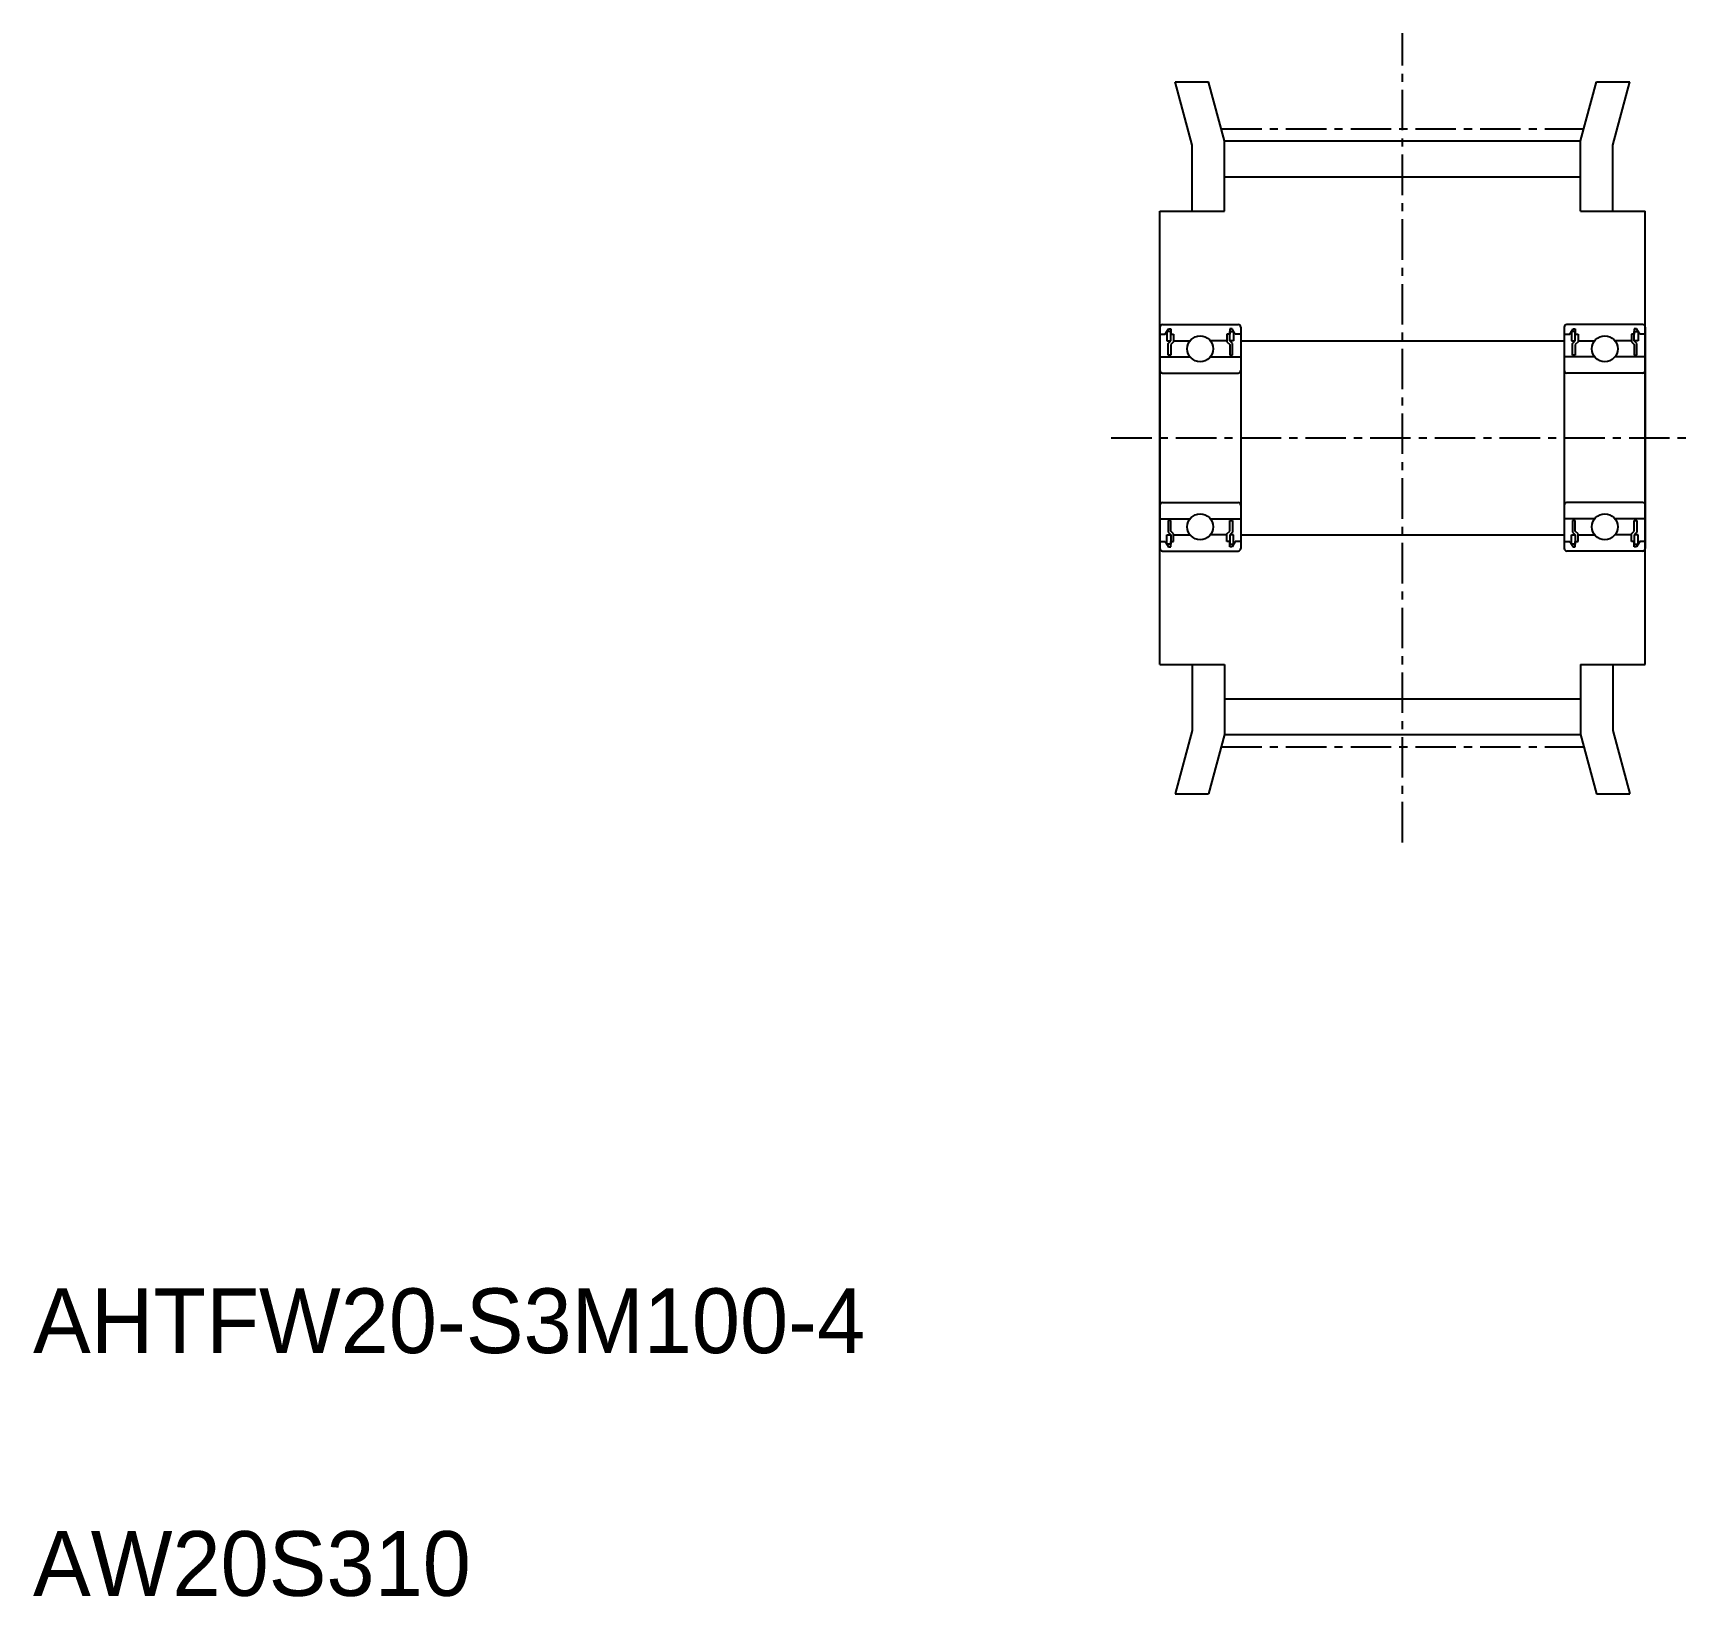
# Model space of a CAD drawing. Extents: x 5 to 56.3, y 5 to 53.3.
import ezdxf

# ---------------------------------------------------------------- set-up
doc = ezdxf.new("R2010")
doc.units = 0
doc.linetypes.add('CENTER', pattern=[2, 1.25, -0.25, 0.25, -0.25])
doc.layers.get('0').update_dxf_attribs({"linetype": 'CONTINUOUS'})
doc.layers.add('CENTER', color=1, linetype='CENTER')

msp = doc.modelspace()

# ---------------------------------------------------------------- linework, layer by layer
at = {"color": 7, "linetype": 'CONTINUOUS'}
for p, q in [((40.817, 49.817), (40.292, 51.779)), ((40.292, 51.779), (41.327, 51.779)), ((41.817, 49.949), (41.327, 51.779)), ((52.817, 49.949), (53.308, 51.779)), ((53.308, 51.779), (54.343, 51.779)), ((53.817, 49.817), (54.343, 51.779)), ((40.817, 47.779), (40.817, 49.817)), ((41.817, 49.949), (52.817, 49.949)), ((41.817, 47.779), (41.817, 49.949)), ((52.817, 47.779), (52.817, 49.949)), ((53.817, 47.779), (53.817, 49.817)), ((41.817, 48.839), (52.817, 48.839)), ((39.817, 33.779), (39.817, 47.779)), ((39.817, 47.779), (41.817, 47.779)), ((52.817, 47.779), (54.817, 47.779)), ((54.817, 33.779), (54.817, 47.779)), ((42.317, 43.779), (52.317, 43.779)), ((42.317, 37.779), (52.317, 37.779)), ((39.817, 33.779), (41.817, 33.779)), ((40.817, 33.779), (40.817, 31.74)), ((41.817, 33.779), (41.817, 31.609)), ((52.817, 33.779), (54.817, 33.779)), ((52.817, 33.779), (52.817, 31.609)), ((53.817, 33.779), (53.817, 31.74)), ((41.817, 32.719), (52.817, 32.719)), ((40.817, 31.74), (40.292, 29.779)), ((41.817, 31.609), (41.327, 29.779)), ((41.817, 31.609), (52.817, 31.609)), ((52.817, 31.609), (53.308, 29.779)), ((53.817, 31.74), (54.343, 29.779)), ((40.292, 29.779), (41.327, 29.779)), ((53.308, 29.779), (54.343, 29.779))]:
    msp.add_line(p, q, dxfattribs=at)
for p, q in [((39.817, 44.199), (39.817, 37.359)), ((39.83, 44.243), (39.83, 44.243)), ((39.897, 44.279), (42.237, 44.279)), ((39.987, 43.979), (40.086, 44.149)), ((40.086, 44.149), (40.157, 44.149)), ((40.157, 44.149), (40.157, 43.979)), ((41.977, 44.149), (41.977, 43.979)), ((42.049, 44.149), (41.977, 44.149)), ((42.147, 43.979), (42.049, 44.149)), ((42.317, 44.199), (42.317, 37.359)), ((52.317, 44.199), (52.317, 37.359)), ((54.737, 44.279), (52.397, 44.279)), ((52.487, 43.979), (52.586, 44.149)), ((52.586, 44.149), (52.657, 44.149)), ((52.657, 44.149), (52.657, 43.979)), ((54.477, 44.149), (54.477, 43.979)), ((54.549, 44.149), (54.477, 44.149)), ((54.647, 43.979), (54.549, 44.149)), ((54.804, 44.243), (54.804, 44.243)), ((54.817, 44.199), (54.817, 37.359)), ((39.817, 43.979), (39.987, 43.979)), ((40.157, 44.064), (40.036, 44.064)), ((40.036, 44.064), (40.036, 43.779)), ((40.036, 43.779), (40.157, 43.779)), ((40.072, 43.694), (40.157, 43.779)), ((40.072, 43.329), (40.072, 43.694)), ((40.157, 43.779), (40.157, 44.064)), ((40.157, 43.979), (40.242, 43.979)), ((40.242, 43.744), (40.157, 43.659)), ((40.157, 43.659), (40.157, 43.329)), ((40.242, 43.979), (40.242, 43.744)), ((40.242, 43.809), (40.272, 43.779)), ((40.272, 43.779), (40.755, 43.779)), ((41.862, 43.779), (41.38, 43.779)), ((41.892, 43.809), (41.862, 43.779)), ((41.892, 43.979), (41.892, 43.744)), ((41.977, 43.979), (41.892, 43.979)), ((41.892, 43.744), (41.977, 43.659)), ((41.977, 43.779), (41.977, 44.064)), ((41.977, 44.064), (42.098, 44.064)), ((42.062, 43.694), (41.977, 43.779)), ((42.098, 43.779), (41.977, 43.779)), ((41.977, 43.659), (41.977, 43.329)), ((42.062, 43.329), (42.062, 43.694)), ((42.098, 44.064), (42.098, 43.779)), ((42.317, 43.979), (42.147, 43.979)), ((52.317, 43.979), (52.487, 43.979)), ((52.536, 44.064), (52.536, 43.779)), ((52.657, 44.064), (52.536, 44.064)), ((52.536, 43.779), (52.657, 43.779)), ((52.572, 43.694), (52.657, 43.779)), ((52.572, 43.329), (52.572, 43.694)), ((52.657, 43.779), (52.657, 44.064)), ((52.657, 43.979), (52.742, 43.979)), ((52.742, 43.744), (52.657, 43.659)), ((52.657, 43.659), (52.657, 43.329)), ((52.742, 43.979), (52.742, 43.744)), ((52.742, 43.809), (52.772, 43.779)), ((52.772, 43.779), (53.255, 43.779)), ((54.362, 43.779), (53.88, 43.779)), ((54.392, 43.809), (54.362, 43.779)), ((54.477, 43.979), (54.392, 43.979)), ((54.392, 43.979), (54.392, 43.744)), ((54.392, 43.744), (54.477, 43.659)), ((54.477, 43.779), (54.477, 44.064)), ((54.477, 44.064), (54.598, 44.064)), ((54.598, 43.779), (54.477, 43.779)), ((54.562, 43.694), (54.477, 43.779)), ((54.477, 43.659), (54.477, 43.329)), ((54.562, 43.329), (54.562, 43.694)), ((54.598, 44.064), (54.598, 43.779)), ((54.817, 43.979), (54.647, 43.979)), ((39.817, 43.279), (40.755, 43.279)), ((40.157, 43.329), (40.072, 43.329)), ((41.38, 43.279), (42.317, 43.279)), ((41.977, 43.329), (42.062, 43.329)), ((53.255, 43.279), (52.317, 43.279)), ((52.657, 43.329), (52.572, 43.329)), ((54.817, 43.279), (53.88, 43.279)), ((54.477, 43.329), (54.562, 43.329)), ((39.897, 42.779), (42.237, 42.779)), ((54.737, 42.779), (52.397, 42.779)), ((39.817, 42.489), (39.817, 42.489)), ((54.817, 42.489), (54.817, 42.489)), ((39.817, 40.779), (39.817, 40.779)), ((39.817, 40.779), (39.817, 40.779)), ((54.817, 40.779), (54.817, 40.779)), ((54.817, 40.779), (54.817, 40.779)), ((39.817, 39.069), (39.817, 39.069)), ((54.817, 39.069), (54.817, 39.069)), ((39.897, 38.779), (42.237, 38.779)), ((54.737, 38.779), (52.397, 38.779)), ((39.817, 38.279), (40.755, 38.279)), ((40.072, 38.229), (40.072, 37.864)), ((40.157, 38.229), (40.072, 38.229)), ((40.157, 37.899), (40.157, 38.229)), ((41.38, 38.279), (42.317, 38.279)), ((41.977, 38.229), (42.062, 38.229)), ((41.977, 37.899), (41.977, 38.229)), ((42.062, 38.229), (42.062, 37.864)), ((53.255, 38.279), (52.317, 38.279)), ((52.657, 38.229), (52.572, 38.229)), ((52.572, 38.229), (52.572, 37.864)), ((52.657, 37.899), (52.657, 38.229)), ((54.817, 38.279), (53.88, 38.279)), ((54.477, 38.229), (54.562, 38.229)), ((54.477, 37.899), (54.477, 38.229)), ((54.562, 38.229), (54.562, 37.864)), ((39.817, 37.579), (39.987, 37.579)), ((39.987, 37.579), (40.086, 37.409)), ((40.036, 37.494), (40.036, 37.779)), ((40.036, 37.779), (40.157, 37.779)), ((40.157, 37.494), (40.036, 37.494)), ((40.072, 37.864), (40.157, 37.779)), ((40.242, 37.814), (40.157, 37.899)), ((40.157, 37.779), (40.157, 37.494)), ((40.157, 37.409), (40.157, 37.579)), ((40.157, 37.579), (40.242, 37.579)), ((40.242, 37.579), (40.242, 37.814)), ((40.242, 37.749), (40.272, 37.779)), ((40.272, 37.779), (40.755, 37.779)), ((41.862, 37.779), (41.38, 37.779)), ((41.892, 37.749), (41.862, 37.779)), ((41.892, 37.814), (41.977, 37.899)), ((41.892, 37.579), (41.892, 37.814)), ((41.977, 37.579), (41.892, 37.579)), ((42.062, 37.864), (41.977, 37.779)), ((42.098, 37.779), (41.977, 37.779)), ((41.977, 37.779), (41.977, 37.494)), ((41.977, 37.409), (41.977, 37.579)), ((41.977, 37.494), (42.098, 37.494)), ((42.147, 37.579), (42.049, 37.409)), ((42.098, 37.494), (42.098, 37.779)), ((42.317, 37.579), (42.147, 37.579)), ((52.317, 37.579), (52.487, 37.579)), ((52.487, 37.579), (52.586, 37.409)), ((52.536, 37.494), (52.536, 37.779)), ((52.536, 37.779), (52.657, 37.779)), ((52.657, 37.494), (52.536, 37.494)), ((52.572, 37.864), (52.657, 37.779)), ((52.742, 37.814), (52.657, 37.899)), ((52.657, 37.779), (52.657, 37.494)), ((52.657, 37.409), (52.657, 37.579)), ((52.657, 37.579), (52.742, 37.579)), ((52.742, 37.579), (52.742, 37.814)), ((52.742, 37.749), (52.772, 37.779)), ((52.772, 37.779), (53.255, 37.779)), ((54.362, 37.779), (53.88, 37.779)), ((54.392, 37.749), (54.362, 37.779)), ((54.392, 37.814), (54.477, 37.899)), ((54.392, 37.579), (54.392, 37.814)), ((54.477, 37.579), (54.392, 37.579)), ((54.562, 37.864), (54.477, 37.779)), ((54.598, 37.779), (54.477, 37.779)), ((54.477, 37.779), (54.477, 37.494)), ((54.477, 37.409), (54.477, 37.579)), ((54.477, 37.494), (54.598, 37.494)), ((54.647, 37.579), (54.549, 37.409)), ((54.598, 37.494), (54.598, 37.779)), ((54.817, 37.579), (54.647, 37.579)), ((39.83, 37.315), (39.83, 37.315)), ((39.897, 37.279), (42.237, 37.279)), ((40.086, 37.409), (40.157, 37.409)), ((42.049, 37.409), (41.977, 37.409)), ((54.737, 37.279), (52.397, 37.279)), ((52.586, 37.409), (52.657, 37.409)), ((54.549, 37.409), (54.477, 37.409)), ((54.804, 37.315), (54.804, 37.315))]:
    msp.add_line(p, q)
for centre in [(41.067, 43.529), (53.567, 43.529), (41.067, 38.029), (53.567, 38.029)]:
    msp.add_circle(centre, 0.4)
for centre, start, end in [((39.897, 44.199), 90, 180), ((42.237, 44.199), 0, 90), ((52.397, 44.199), 90, 180), ((54.737, 44.199), 0, 90), ((39.897, 42.859), 180, 270), ((42.237, 42.859), 270, 0), ((52.397, 42.859), 180, 270), ((54.737, 42.859), 270, 0), ((39.897, 38.699), 90, 180), ((42.237, 38.699), 0, 90), ((52.397, 38.699), 90, 180), ((54.737, 38.699), 0, 90), ((39.897, 37.359), 180, 270), ((42.237, 37.359), 270, 0), ((52.397, 37.359), 180, 270), ((54.737, 37.359), 270, 0)]:
    msp.add_arc(centre, 0.08, start, end)
at = {"layer": 'CENTER', "color": 1, "linetype": 'CENTER'}
for p, q in [((47.317, 28.279), (47.317, 53.279)), ((41.716, 50.329), (52.919, 50.329)), ((38.317, 40.779), (56.317, 40.779)), ((41.716, 31.229), (52.919, 31.229))]:
    msp.add_line(p, q, dxfattribs=at)

# ---------------------------------------------------------------- texts
at = {"color": 7, "linetype": 'CONTINUOUS'}
for s, p in [('AHTFW20-S3M100-4', (5, 12.5)), ('AW20S310', (5, 5))]:
    msp.add_text(s, height=2, dxfattribs=at).set_placement(p)

doc.saveas('drawing.dxf')
